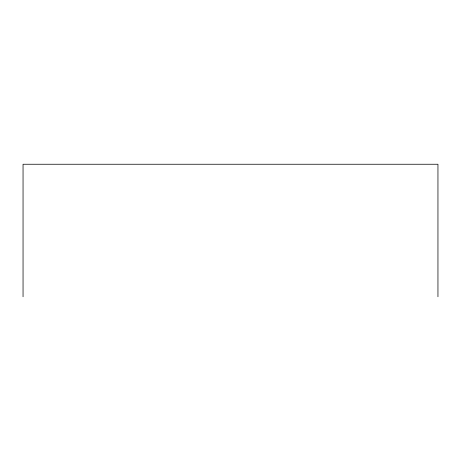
<?xml version="1.0" encoding="UTF-8"?>
<svg xmlns="http://www.w3.org/2000/svg" width="461" height="461" viewBox="0 0 461 461"><rect width="100%" height="100%" fill="white"/><g stroke="black" fill="none" stroke-linecap="round" stroke-linejoin="round"><path stroke-width="0.69" d="M437.95 296.751L437.95 164.249L23.05 164.249L23.05 296.751"/></g></svg>
